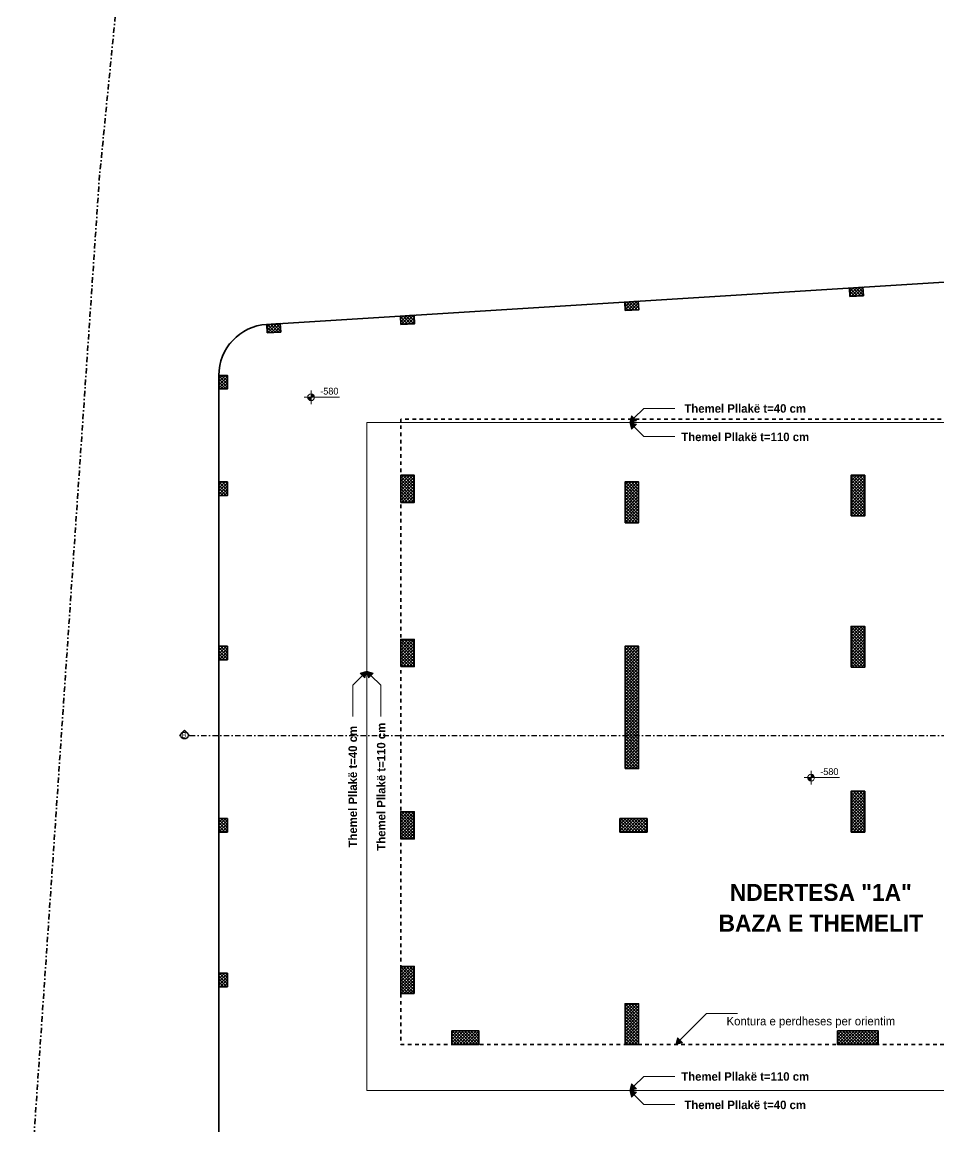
# Model space of a CAD drawing. Header units: millimetres. Extents: x 635850 to 824661, y -5878409 to -5774668.
# Drawn here: x 635850 to 662824, y -5859040 to -5826539 of the extents above; entities that cross this region are included whole.
import ezdxf

# ---------------------------------------------------------------- set-up
doc = ezdxf.new("R2010")
doc.units = ezdxf.units.MM
doc.header["$MEASUREMENT"] = 0
doc.linetypes.add('Dashed', pattern=[211.666667, 105.833333, -105.833333])
doc.linetypes.add('Dot & Dashed', pattern=[335.138881, 158.75, -88.194444, 0, -88.194437])
for name, color, linetype in [('2D Drafting - General', 7, 'Continuous'), ('A - Dimensionimi', 7, 'Continuous'), ('A - Ndertesa 1 - Vija e prejes', 7, 'Continuous'), ('A - Ndertesa 1- Pllaka meskatit 28 cm', 7, 'Continuous'), ('A - Shtyllat', 7, 'Continuous'), ('A - Shtyllat bodrum', 7, 'Continuous')]:
    doc.layers.add(name, color=color, linetype=linetype)
for name, color, linetype, lineweight in [('2D Drafting - General_Pen_No__75', 6, 'Continuous', 20), ('2D Drafting - General_Pen_No__95', 6, 'Continuous', 13), ('A - Dimensionimi_Pen_No__101', 252, 'Continuous', 13), ('A - Fleta_Pen_No__1', 7, 'Continuous', 13), ('A - Ndertesa 1- Pllaka meskatit 28 cm_Pen_No__22', 8, 'Continuous', 35), ('A - Shtyllat bodrum_Pen_No__101', 252, 'Continuous', 13), ('A - Shtyllat bodrum_Pen_No__22', 8, 'Continuous', 35), ('A - Shtyllat_Pen_No__101', 252, 'Continuous', 13), ('A - Shtyllat_Pen_No__22', 8, 'Continuous', 35), ('AA - Konturat e 10 Ndertesave_Pen_No__6', 5, 'Continuous', 35), ('Drawing & Figure_Pen_No__1', 7, 'Continuous', 13)]:
    doc.layers.add(name, color=color, linetype=linetype, lineweight=lineweight)
for name, color, linetype, lineweight, true_color in [('2D Drafting - General_Pen_No__86', 7, 'Continuous', 20, 0x5555ff), ('A - Fleta_Pen_No__115', 7, 'Continuous', 13, 0xff66ff), ('A - Fleta_Pen_No__86', 7, 'Continuous', 20, 0x5555ff), ('A - Ndertesa 1 - Vija e prejes _Pen_No__48', 7, 'Continuous', 25, 0xa80f02), ('A - Situacioni 2D_Pen_No__8', 7, 'Continuous', 35, 0xa80f02)]:
    doc.layers.add(name, color=color, linetype=linetype, lineweight=lineweight, true_color=true_color)
doc.styles.add('GENERATED_STYLE_1', font='GOTHIC.TTF')
doc.styles.add('GENERATED_STYLE_2', font='GOTHIC.TTF')
pattern_1 = [(45, (1074186.374, -5841583.354), (-45.961939, 45.961939), []), (135, (1074186.374, -5841583.354), (45.961939, 45.961939), [])]

# ---------------------------------------------------------------- blocks, each defined once
blk = doc.blocks.new('Slab_1', base_point=(641640, -5836931))
at = {"layer": 'A - Ndertesa 1- Pllaka meskatit 28 cm_Pen_No__22', "color": 8, "linetype": 'Continuous', "lineweight": 35, "flags": 128}
blk.add_lwpolyline([(641640, -5836931), (641640, -5861468), (672240, -5861468), (672240, -5833613), (643046, -5835433, 0.396093)], format="xyb", close=True, dxfattribs=at)
blk = doc.blocks.new('Column_6', base_point=(660397, -5834477))
at = {"layer": 'A - Shtyllat bodrum_Pen_No__101', "linetype": 'Continuous', "lineweight": 13}
h = blk.add_hatch(dxfattribs=at)
h.set_pattern_fill('Concrete_Block', color=252, style=0, pattern_type=2)
h.set_pattern_definition(pattern_1)
h.paths.add_polyline_path([(660205, -5834614), (660605, -5834589), (660589, -5834340), (660190, -5834365)])
at = {"layer": 'A - Shtyllat bodrum_Pen_No__22', "color": 8, "linetype": 'Continuous', "lineweight": 35, "flags": 128}
blk.add_lwpolyline([(660205, -5834614), (660605, -5834589), (660589, -5834340), (660190, -5834365)], close=True, dxfattribs=at)
blk = doc.blocks.new('Column_7', base_point=(653789, -5834889))
at = {"layer": 'A - Shtyllat bodrum_Pen_No__101', "linetype": 'Continuous', "lineweight": 13}
h = blk.add_hatch(dxfattribs=at)
h.set_pattern_fill('Concrete_Block', color=252, style=0, pattern_type=2)
h.set_pattern_definition(pattern_1)
h.paths.add_polyline_path([(653597, -5835026), (653996, -5835001), (653980, -5834752), (653581, -5834777)])
at = {"layer": 'A - Shtyllat bodrum_Pen_No__22', "color": 8, "linetype": 'Continuous', "lineweight": 35, "flags": 128}
blk.add_lwpolyline([(653597, -5835026), (653996, -5835001), (653980, -5834752), (653581, -5834777)], close=True, dxfattribs=at)
blk = doc.blocks.new('Column_8', base_point=(647190, -5835300))
at = {"layer": 'A - Shtyllat bodrum_Pen_No__101', "linetype": 'Continuous', "lineweight": 13}
h = blk.add_hatch(dxfattribs=at)
h.set_pattern_fill('Concrete_Block', color=252, style=0, pattern_type=2)
h.set_pattern_definition(pattern_1)
h.paths.add_polyline_path([(646998, -5835437), (647397, -5835412), (647382, -5835163), (646982, -5835188)])
at = {"layer": 'A - Shtyllat bodrum_Pen_No__22', "color": 8, "linetype": 'Continuous', "lineweight": 35, "flags": 128}
blk.add_lwpolyline([(646998, -5835437), (647397, -5835412), (647382, -5835163), (646982, -5835188)], close=True, dxfattribs=at)
blk = doc.blocks.new('Column_14', base_point=(641765, -5854718))
at = {"layer": 'A - Shtyllat bodrum_Pen_No__101', "linetype": 'Continuous', "lineweight": 13}
h = blk.add_hatch(dxfattribs=at)
h.set_pattern_fill('Concrete_Block', color=252, style=0, pattern_type=2)
h.set_pattern_definition(pattern_1)
h.paths.add_polyline_path([(641640, -5854518), (641640, -5854918), (641890, -5854918), (641890, -5854518)])
at = {"layer": 'A - Shtyllat bodrum_Pen_No__22', "color": 8, "linetype": 'Continuous', "lineweight": 35, "flags": 128}
blk.add_lwpolyline([(641640, -5854518), (641640, -5854918), (641890, -5854918), (641890, -5854518)], close=True, dxfattribs=at)
blk = doc.blocks.new('Column_15', base_point=(641765, -5850168))
at = {"layer": 'A - Shtyllat bodrum_Pen_No__101', "linetype": 'Continuous', "lineweight": 13}
h = blk.add_hatch(dxfattribs=at)
h.set_pattern_fill('Concrete_Block', color=252, style=0, pattern_type=2)
h.set_pattern_definition(pattern_1)
h.paths.add_polyline_path([(641640, -5849968), (641640, -5850368), (641890, -5850368), (641890, -5849968)])
at = {"layer": 'A - Shtyllat bodrum_Pen_No__22', "color": 8, "linetype": 'Continuous', "lineweight": 35, "flags": 128}
blk.add_lwpolyline([(641640, -5849968), (641640, -5850368), (641890, -5850368), (641890, -5849968)], close=True, dxfattribs=at)
blk = doc.blocks.new('Column_16', base_point=(641765, -5845098))
at = {"layer": 'A - Shtyllat bodrum_Pen_No__101', "linetype": 'Continuous', "lineweight": 13}
h = blk.add_hatch(dxfattribs=at)
h.set_pattern_fill('Concrete_Block', color=252, style=0, pattern_type=2)
h.set_pattern_definition(pattern_1)
h.paths.add_polyline_path([(641640, -5844898), (641640, -5845298), (641890, -5845298), (641890, -5844898)])
at = {"layer": 'A - Shtyllat bodrum_Pen_No__22', "color": 8, "linetype": 'Continuous', "lineweight": 35, "flags": 128}
blk.add_lwpolyline([(641640, -5844898), (641640, -5845298), (641890, -5845298), (641890, -5844898)], close=True, dxfattribs=at)
blk = doc.blocks.new('Column_17', base_point=(641765, -5840268))
at = {"layer": 'A - Shtyllat bodrum_Pen_No__101', "linetype": 'Continuous', "lineweight": 13}
h = blk.add_hatch(dxfattribs=at)
h.set_pattern_fill('Concrete_Block', color=252, style=0, pattern_type=2)
h.set_pattern_definition(pattern_1)
h.paths.add_polyline_path([(641640, -5840068), (641640, -5840468), (641890, -5840468), (641890, -5840068)])
at = {"layer": 'A - Shtyllat bodrum_Pen_No__22', "color": 8, "linetype": 'Continuous', "lineweight": 35, "flags": 128}
blk.add_lwpolyline([(641640, -5840068), (641640, -5840468), (641890, -5840468), (641890, -5840068)], close=True, dxfattribs=at)
blk = doc.blocks.new('Column_18', base_point=(641765, -5837131))
at = {"layer": 'A - Shtyllat bodrum_Pen_No__101', "linetype": 'Continuous', "lineweight": 13}
h = blk.add_hatch(dxfattribs=at)
h.set_pattern_fill('Concrete_Block', color=252, style=0, pattern_type=2)
h.set_pattern_definition(pattern_1)
h.paths.add_polyline_path([(641640, -5836931), (641640, -5837331), (641890, -5837331), (641890, -5836931)])
at = {"layer": 'A - Shtyllat bodrum_Pen_No__22', "color": 8, "linetype": 'Continuous', "lineweight": 35, "flags": 128}
blk.add_lwpolyline([(641640, -5836931), (641640, -5837331), (641890, -5837331), (641890, -5836931)], close=True, dxfattribs=at)
blk = doc.blocks.new('Column_19', base_point=(643254, -5835546))
at = {"layer": 'A - Shtyllat bodrum_Pen_No__101', "linetype": 'Continuous', "lineweight": 13}
h = blk.add_hatch(dxfattribs=at)
h.set_pattern_fill('Concrete_Block', color=252, style=0, pattern_type=2)
h.set_pattern_definition(pattern_1)
h.paths.add_polyline_path([(643062, -5835683), (643461, -5835658), (643446, -5835409), (643046, -5835433)])
at = {"layer": 'A - Shtyllat bodrum_Pen_No__22', "color": 8, "linetype": 'Continuous', "lineweight": 35, "flags": 128}
blk.add_lwpolyline([(643062, -5835683), (643461, -5835658), (643446, -5835409), (643046, -5835433)], close=True, dxfattribs=at)
blk = doc.blocks.new('Column_20', base_point=(660440, -5856415))
at = {"layer": 'A - Shtyllat_Pen_No__101', "linetype": 'Continuous', "lineweight": 13}
h = blk.add_hatch(dxfattribs=at)
h.set_pattern_fill('Concrete_Block', color=252, style=0, pattern_type=2)
h.set_pattern_definition(pattern_1)
h.paths.add_polyline_path([(659840, -5856215), (659840, -5856615), (661040, -5856615), (661040, -5856215)])
at = {"layer": 'A - Shtyllat_Pen_No__22', "color": 8, "linetype": 'Continuous', "lineweight": 35, "flags": 128}
blk.add_lwpolyline([(659840, -5856215), (659840, -5856615), (661040, -5856615), (661040, -5856215)], close=True, dxfattribs=at)
blk = doc.blocks.new('Column_21', base_point=(653790, -5840668))
at = {"layer": 'A - Shtyllat_Pen_No__101', "linetype": 'Continuous', "lineweight": 13}
h = blk.add_hatch(dxfattribs=at)
h.set_pattern_fill('Concrete_Block', color=252, style=0, pattern_type=2)
h.set_pattern_definition(pattern_1)
h.paths.add_polyline_path([(653590, -5841268), (653990, -5841268), (653990, -5840068), (653590, -5840068)])
at = {"layer": 'A - Shtyllat_Pen_No__22', "color": 8, "linetype": 'Continuous', "lineweight": 35, "flags": 128}
blk.add_lwpolyline([(653590, -5841268), (653990, -5841268), (653990, -5840068), (653590, -5840068)], close=True, dxfattribs=at)
blk = doc.blocks.new('Column_22', base_point=(660440, -5840468))
at = {"layer": 'A - Shtyllat_Pen_No__101', "linetype": 'Continuous', "lineweight": 13}
h = blk.add_hatch(dxfattribs=at)
h.set_pattern_fill('Concrete_Block', color=252, style=0, pattern_type=2)
h.set_pattern_definition(pattern_1)
h.paths.add_polyline_path([(660240, -5841068), (660640, -5841068), (660640, -5839868), (660240, -5839868)])
at = {"layer": 'A - Shtyllat_Pen_No__22', "color": 8, "linetype": 'Continuous', "lineweight": 35, "flags": 128}
blk.add_lwpolyline([(660240, -5841068), (660640, -5841068), (660640, -5839868), (660240, -5839868)], close=True, dxfattribs=at)
blk = doc.blocks.new('Column_23', base_point=(653790, -5846698))
at = {"layer": 'A - Shtyllat_Pen_No__101', "linetype": 'Continuous', "lineweight": 13}
h = blk.add_hatch(dxfattribs=at)
h.set_pattern_fill('Concrete_Block', color=252, style=0, pattern_type=2)
h.set_pattern_definition(pattern_1)
h.paths.add_polyline_path([(653590, -5848498), (653990, -5848498), (653990, -5844898), (653590, -5844898)])
at = {"layer": 'A - Shtyllat_Pen_No__22', "color": 8, "linetype": 'Continuous', "lineweight": 35, "flags": 128}
blk.add_lwpolyline([(653590, -5848498), (653990, -5848498), (653990, -5844898), (653590, -5844898)], close=True, dxfattribs=at)
blk = doc.blocks.new('Column_24', base_point=(660440, -5844918))
at = {"layer": 'A - Shtyllat_Pen_No__101', "linetype": 'Continuous', "lineweight": 13}
h = blk.add_hatch(dxfattribs=at)
h.set_pattern_fill('Concrete_Block', color=252, style=0, pattern_type=2)
h.set_pattern_definition(pattern_1)
h.paths.add_polyline_path([(660240, -5845518), (660640, -5845518), (660640, -5844318), (660240, -5844318)])
at = {"layer": 'A - Shtyllat_Pen_No__22', "color": 8, "linetype": 'Continuous', "lineweight": 35, "flags": 128}
blk.add_lwpolyline([(660240, -5845518), (660640, -5845518), (660640, -5844318), (660240, -5844318)], close=True, dxfattribs=at)
blk = doc.blocks.new('Column_27', base_point=(653840, -5850168))
at = {"layer": 'A - Shtyllat_Pen_No__101', "linetype": 'Continuous', "lineweight": 13}
h = blk.add_hatch(dxfattribs=at)
h.set_pattern_fill('Concrete_Block', color=252, style=0, pattern_type=2)
h.set_pattern_definition(pattern_1)
h.paths.add_polyline_path([(653440, -5850368), (654240, -5850368), (654240, -5849968), (653440, -5849968)])
at = {"layer": 'A - Shtyllat_Pen_No__22', "color": 8, "linetype": 'Continuous', "lineweight": 35, "flags": 128}
blk.add_lwpolyline([(653440, -5850368), (654240, -5850368), (654240, -5849968), (653440, -5849968)], close=True, dxfattribs=at)
blk = doc.blocks.new('Column_28', base_point=(660440, -5849768))
at = {"layer": 'A - Shtyllat_Pen_No__101', "linetype": 'Continuous', "lineweight": 13}
h = blk.add_hatch(dxfattribs=at)
h.set_pattern_fill('Concrete_Block', color=252, style=0, pattern_type=2)
h.set_pattern_definition(pattern_1)
h.paths.add_polyline_path([(660240, -5850368), (660640, -5850368), (660640, -5849168), (660240, -5849168)])
at = {"layer": 'A - Shtyllat_Pen_No__22', "color": 8, "linetype": 'Continuous', "lineweight": 35, "flags": 128}
blk.add_lwpolyline([(660240, -5850368), (660640, -5850368), (660640, -5849168), (660240, -5849168)], close=True, dxfattribs=at)
blk = doc.blocks.new('Column_30', base_point=(647190, -5845098))
at = {"layer": 'A - Shtyllat_Pen_No__101', "linetype": 'Continuous', "lineweight": 13}
h = blk.add_hatch(dxfattribs=at)
h.set_pattern_fill('Concrete_Block', color=252, style=0, pattern_type=2)
h.set_pattern_definition(pattern_1)
h.paths.add_polyline_path([(646990, -5845498), (647390, -5845498), (647390, -5844698), (646990, -5844698)])
at = {"layer": 'A - Shtyllat_Pen_No__22', "color": 8, "linetype": 'Continuous', "lineweight": 35, "flags": 128}
blk.add_lwpolyline([(646990, -5845498), (647390, -5845498), (647390, -5844698), (646990, -5844698)], close=True, dxfattribs=at)
blk = doc.blocks.new('Column_31', base_point=(648890, -5856415))
at = {"layer": 'A - Shtyllat_Pen_No__101', "linetype": 'Continuous', "lineweight": 13}
h = blk.add_hatch(dxfattribs=at)
h.set_pattern_fill('Concrete_Block', color=252, style=0, pattern_type=2)
h.set_pattern_definition(pattern_1)
h.paths.add_polyline_path([(648490, -5856615), (649290, -5856615), (649290, -5856215), (648490, -5856215)])
at = {"layer": 'A - Shtyllat_Pen_No__22', "color": 8, "linetype": 'Continuous', "lineweight": 35, "flags": 128}
blk.add_lwpolyline([(648490, -5856615), (649290, -5856615), (649290, -5856215), (648490, -5856215)], close=True, dxfattribs=at)
blk = doc.blocks.new('Column_32', base_point=(647190, -5854718))
at = {"layer": 'A - Shtyllat_Pen_No__101', "linetype": 'Continuous', "lineweight": 13}
h = blk.add_hatch(dxfattribs=at)
h.set_pattern_fill('Concrete_Block', color=252, style=0, pattern_type=2)
h.set_pattern_definition(pattern_1)
h.paths.add_polyline_path([(647390, -5855118), (647390, -5854318), (646990, -5854318), (646990, -5855118)])
at = {"layer": 'A - Shtyllat_Pen_No__22', "color": 8, "linetype": 'Continuous', "lineweight": 35, "flags": 128}
blk.add_lwpolyline([(647390, -5855118), (647390, -5854318), (646990, -5854318), (646990, -5855118)], close=True, dxfattribs=at)
blk = doc.blocks.new('Column_33', base_point=(647190, -5850168))
at = {"layer": 'A - Shtyllat_Pen_No__101', "linetype": 'Continuous', "lineweight": 13}
h = blk.add_hatch(dxfattribs=at)
h.set_pattern_fill('Concrete_Block', color=252, style=0, pattern_type=2)
h.set_pattern_definition(pattern_1)
h.paths.add_polyline_path([(646990, -5850568), (647390, -5850568), (647390, -5849768), (646990, -5849768)])
at = {"layer": 'A - Shtyllat_Pen_No__22', "color": 8, "linetype": 'Continuous', "lineweight": 35, "flags": 128}
blk.add_lwpolyline([(646990, -5850568), (647390, -5850568), (647390, -5849768), (646990, -5849768)], close=True, dxfattribs=at)
blk = doc.blocks.new('Column_34', base_point=(647190, -5840268))
at = {"layer": 'A - Shtyllat_Pen_No__101', "linetype": 'Continuous', "lineweight": 13}
h = blk.add_hatch(dxfattribs=at)
h.set_pattern_fill('Concrete_Block', color=252, style=0, pattern_type=2)
h.set_pattern_definition(pattern_1)
h.paths.add_polyline_path([(646990, -5840668), (647390, -5840668), (647390, -5839868), (646990, -5839868)])
at = {"layer": 'A - Shtyllat_Pen_No__22', "color": 8, "linetype": 'Continuous', "lineweight": 35, "flags": 128}
blk.add_lwpolyline([(646990, -5840668), (647390, -5840668), (647390, -5839868), (646990, -5839868)], close=True, dxfattribs=at)
blk = doc.blocks.new('Column_36', base_point=(653790, -5856015))
at = {"layer": 'A - Shtyllat_Pen_No__101', "linetype": 'Continuous', "lineweight": 13}
h = blk.add_hatch(dxfattribs=at)
h.set_pattern_fill('Concrete_Block', color=252, style=0, pattern_type=2)
h.set_pattern_definition(pattern_1)
h.paths.add_polyline_path([(653590, -5856615), (653990, -5856615), (653990, -5855415), (653590, -5855415)])
at = {"layer": 'A - Shtyllat_Pen_No__22', "color": 8, "linetype": 'Continuous', "lineweight": 35, "flags": 128}
blk.add_lwpolyline([(653590, -5856615), (653990, -5856615), (653990, -5855415), (653590, -5855415)], close=True, dxfattribs=at)
blk = doc.blocks.new('Polyline_1', base_point=(655058, -5858378))
at = {"layer": '2D Drafting - General_Pen_No__95', "linetype": 'Continuous', "lineweight": 13}
blk.add_hatch(color=6, dxfattribs=at).paths.add_polyline_path([(653729, -5857968), (653781, -5858161), (653922, -5858020)])
at = {"layer": '2D Drafting - General_Pen_No__75', "color": 6, "linetype": 'Continuous', "lineweight": 20, "flags": 128}
blk.add_lwpolyline([(655058, -5858378), (654139, -5858378), (653851, -5858090)], dxfattribs=at)
at = {"layer": '2D Drafting - General_Pen_No__95', "color": 6, "linetype": 'Continuous', "lineweight": 13}
for p, q in [((653729, -5857968), (653922, -5858020)), ((653729, -5857968), (653781, -5858161)), ((653922, -5858020), (653781, -5858161))]:
    blk.add_line(p, q, dxfattribs=at)
blk = doc.blocks.new('Polyline_2', base_point=(655058, -5857557))
at = {"layer": '2D Drafting - General_Pen_No__95', "linetype": 'Continuous', "lineweight": 13}
blk.add_hatch(color=6, dxfattribs=at).paths.add_polyline_path([(653729, -5857968), (653922, -5857916), (653781, -5857775)])
at = {"layer": '2D Drafting - General_Pen_No__75', "color": 6, "linetype": 'Continuous', "lineweight": 20, "flags": 128}
blk.add_lwpolyline([(655058, -5857557), (654139, -5857557), (653851, -5857845)], dxfattribs=at)
at = {"layer": '2D Drafting - General_Pen_No__95', "color": 6, "linetype": 'Continuous', "lineweight": 13}
for p, q in [((653729, -5857968), (653781, -5857775)), ((653729, -5857968), (653922, -5857916)), ((653781, -5857775), (653922, -5857916))]:
    blk.add_line(p, q, dxfattribs=at)
blk = doc.blocks.new('Polyline_3', base_point=(656901, -5855707))
at = {"layer": '2D Drafting - General_Pen_No__86', "linetype": 'Continuous', "lineweight": 20, "true_color": 0x5555ff}
blk.add_hatch(color=173, dxfattribs=at).paths.add_polyline_path([(655082, -5856615), (655275, -5856563), (655133, -5856422)])
at = {"layer": '2D Drafting - General_Pen_No__86', "color": 173, "linetype": 'Continuous', "lineweight": 20, "true_color": 0x5555ff}
for p, q in [((655082, -5856615), (655133, -5856422)), ((655082, -5856615), (655275, -5856563)), ((655133, -5856422), (655275, -5856563))]:
    blk.add_line(p, q, dxfattribs=at)
at = {"layer": '2D Drafting - General_Pen_No__86', "color": 173, "linetype": 'Continuous', "lineweight": 20, "true_color": 0x5555ff, "flags": 128}
blk.add_lwpolyline([(656901, -5855707), (655990, -5855707), (655204, -5856493)], dxfattribs=at)
blk = doc.blocks.new('Polyline_4', base_point=(645579, -5846965))
at = {"layer": '2D Drafting - General_Pen_No__95', "linetype": 'Continuous', "lineweight": 13}
blk.add_hatch(color=6, dxfattribs=at).paths.add_polyline_path([(645990, -5845636), (645797, -5845688), (645938, -5845829)])
at = {"layer": '2D Drafting - General_Pen_No__75', "color": 6, "linetype": 'Continuous', "lineweight": 20, "flags": 128}
blk.add_lwpolyline([(645579, -5846965), (645579, -5846047), (645867, -5845759)], dxfattribs=at)
at = {"layer": '2D Drafting - General_Pen_No__95', "color": 6, "linetype": 'Continuous', "lineweight": 13}
for p, q in [((645990, -5845636), (645797, -5845688)), ((645938, -5845829), (645797, -5845688)), ((645990, -5845636), (645938, -5845829))]:
    blk.add_line(p, q, dxfattribs=at)
blk = doc.blocks.new('Polyline_5', base_point=(646400, -5846965))
at = {"layer": '2D Drafting - General_Pen_No__95', "linetype": 'Continuous', "lineweight": 13}
blk.add_hatch(color=6, dxfattribs=at).paths.add_polyline_path([(645990, -5845636), (646042, -5845829), (646183, -5845688)])
at = {"layer": '2D Drafting - General_Pen_No__75', "color": 6, "linetype": 'Continuous', "lineweight": 20, "flags": 128}
blk.add_lwpolyline([(646400, -5846965), (646400, -5846047), (646112, -5845759)], dxfattribs=at)
at = {"layer": '2D Drafting - General_Pen_No__95', "color": 6, "linetype": 'Continuous', "lineweight": 13}
for p, q in [((645990, -5845636), (646183, -5845688)), ((645990, -5845636), (646042, -5845829)), ((646183, -5845688), (646042, -5845829))]:
    blk.add_line(p, q, dxfattribs=at)
blk = doc.blocks.new('Polyline_6', base_point=(655058, -5838727))
at = {"layer": '2D Drafting - General_Pen_No__95', "linetype": 'Continuous', "lineweight": 13}
blk.add_hatch(color=6, dxfattribs=at).paths.add_polyline_path([(653729, -5838317), (653781, -5838510), (653922, -5838368)])
at = {"layer": '2D Drafting - General_Pen_No__75', "color": 6, "linetype": 'Continuous', "lineweight": 20, "flags": 128}
blk.add_lwpolyline([(655058, -5838727), (654139, -5838727), (653851, -5838439)], dxfattribs=at)
at = {"layer": '2D Drafting - General_Pen_No__95', "color": 6, "linetype": 'Continuous', "lineweight": 13}
for p, q in [((653729, -5838317), (653922, -5838368)), ((653729, -5838317), (653781, -5838510)), ((653922, -5838368), (653781, -5838510))]:
    blk.add_line(p, q, dxfattribs=at)
blk = doc.blocks.new('Polyline_7', base_point=(655058, -5837906))
at = {"layer": '2D Drafting - General_Pen_No__95', "linetype": 'Continuous', "lineweight": 13}
blk.add_hatch(color=6, dxfattribs=at).paths.add_polyline_path([(653729, -5838317), (653922, -5838265), (653781, -5838123)])
at = {"layer": '2D Drafting - General_Pen_No__75', "color": 6, "linetype": 'Continuous', "lineweight": 20, "flags": 128}
blk.add_lwpolyline([(655058, -5837906), (654139, -5837906), (653851, -5838194)], dxfattribs=at)
at = {"layer": '2D Drafting - General_Pen_No__95', "color": 6, "linetype": 'Continuous', "lineweight": 13}
for p, q in [((653729, -5838317), (653781, -5838123)), ((653729, -5838317), (653922, -5838265)), ((653781, -5838123), (653922, -5838265))]:
    blk.add_line(p, q, dxfattribs=at)
blk = doc.blocks.new('Dimension_1', base_point=(659063, -5848766))
at = {"layer": 'A - Dimensionimi_Pen_No__101', "linetype": 'Continuous', "lineweight": 13}
for points in [[(659063, -5848766), (658963, -5848766), (658971, -5848804), (658993, -5848836), (659025, -5848858), (659063, -5848866)], [(659063, -5848766), (659163, -5848766), (659156, -5848727), (659134, -5848695), (659102, -5848673), (659063, -5848666)]]:
    blk.add_hatch(color=252, dxfattribs=at).paths.add_polyline_path(points)
at = {"layer": 'A - Dimensionimi_Pen_No__101', "color": 252, "linetype": 'Continuous', "lineweight": 13}
for p, q in [((658863, -5848766), (659263, -5848766)), ((659063, -5848966), (659063, -5848566)), ((659263, -5848766), (659895, -5848766))]:
    blk.add_line(p, q, dxfattribs=at)
blk.add_circle((659063, -5848766), 100, dxfattribs=at)
at = {"layer": 'A - Dimensionimi_Pen_No__101', "color": 252, "lineweight": 13, "insert": (659332, -5848691), "char_height": 200, "attachment_point": 7, "style": 'GENERATED_STYLE_1'}
blk.add_mtext('\\A1;{\\pql;\\fCentury Gothic|b0|i0|c0|p34;-580}', dxfattribs=at)
blk = doc.blocks.new('Dimension_2', base_point=(644353, -5837574))
at = {"layer": 'A - Dimensionimi_Pen_No__101', "linetype": 'Continuous', "lineweight": 13}
for points in [[(644353, -5837574), (644253, -5837574), (644260, -5837612), (644282, -5837644), (644315, -5837666), (644353, -5837674)], [(644353, -5837574), (644453, -5837574), (644445, -5837535), (644424, -5837503), (644391, -5837481), (644353, -5837474)]]:
    blk.add_hatch(color=252, dxfattribs=at).paths.add_polyline_path(points)
at = {"layer": 'A - Dimensionimi_Pen_No__101', "color": 252, "linetype": 'Continuous', "lineweight": 13}
for p, q in [((644353, -5837774), (644353, -5837374)), ((644153, -5837574), (644553, -5837574)), ((644553, -5837574), (645185, -5837574))]:
    blk.add_line(p, q, dxfattribs=at)
blk.add_circle((644353, -5837574), 100, dxfattribs=at)
at = {"layer": 'A - Dimensionimi_Pen_No__101', "color": 252, "lineweight": 13, "insert": (644622, -5837499), "char_height": 200, "attachment_point": 7, "style": 'GENERATED_STYLE_1'}
blk.add_mtext('\\A1;{\\pql;\\fCentury Gothic|b0|i0|c0|p34;-580}', dxfattribs=at)
blk = doc.blocks.new('Cutting Plane_2', base_point=(640629, -5847521))
at = {"layer": 'A - Ndertesa 1 - Vija e prejes _Pen_No__48', "color": 14, "linetype": 'Continuous', "lineweight": 25, "true_color": 0xa80f02}
for p, q in [((640629, -5847371), (640479, -5847521)), ((640479, -5847521), (640522, -5847521)), ((640779, -5847521), (640629, -5847371)), ((640735, -5847521), (640779, -5847521)), ((676920, -5847521), (677070, -5847371)), ((676964, -5847521), (676920, -5847521)), ((677070, -5847371), (677220, -5847521)), ((677220, -5847521), (677176, -5847521))]:
    blk.add_line(p, q, dxfattribs=at)
at = {"layer": 'A - Ndertesa 1 - Vija e prejes _Pen_No__48', "color": 14, "linetype": 'Dot & Dashed', "lineweight": 25, "true_color": 0xa80f02}
blk.add_line((640779, -5847521), (676920, -5847521), dxfattribs=at)
at = {"layer": 'A - Ndertesa 1 - Vija e prejes _Pen_No__48', "color": 14, "linetype": 'Continuous', "lineweight": 25, "true_color": 0xa80f02}
for centre in [(640629, -5847521), (677070, -5847521)]:
    blk.add_circle(centre, 106, dxfattribs=at)
at = {"layer": 'A - Ndertesa 1 - Vija e prejes _Pen_No__48', "color": 14, "lineweight": 25, "true_color": 0xa80f02, "char_height": 150, "style": 'GENERATED_STYLE_1'}
for s, insert, attachment_point in [('\\A1;{\\pqr;\\pt0;\\fCentury Gothic|b0|i0|c0|p34;B}', (640689, -5847587), 9), ('\\A1;{\\pql;\\pt0;\\fCentury Gothic|b0|i0|c0|p34;B}', (677009, -5847587), 7)]:
    blk.add_mtext(s, dxfattribs=dict(at, insert=insert, attachment_point=attachment_point))

msp = doc.modelspace()

# ---------------------------------------------------------------- linework, layer by layer
at = {"layer": '2D Drafting - General_Pen_No__75', "color": 6, "linetype": 'Continuous', "lineweight": 20, "flags": 128}
msp.add_lwpolyline([(672239.8, -5857967.8), (645989.8, -5857967.8), (645989.8, -5838316.5), (672239.8, -5838316.5)], dxfattribs=at)
at = {"layer": 'A - Situacioni 2D_Pen_No__8', "color": 14, "linetype": 'Dot & Dashed', "lineweight": 35, "true_color": 0xa80f02, "flags": 128}
msp.add_lwpolyline([(733761.3, -5782580), (734384.5, -5782511.6), (739483.2, -5781910.3), (747197.4, -5781000), (784230.8, -5776632.3), (793698.8, -5776099.1), (819130, -5774668.2), (819631.1, -5776866.2), (819788.1, -5808768.6), (819746.4, -5820701.6), (819743.1, -5821766.1), (820301.5, -5825616.4), (821512.9, -5834119.4), (824288.1, -5853609.9), (824291, -5858767), (824299.3, -5867013.6), (824597.3, -5875197.7), (824661.3, -5876965.6), (784564.9, -5878321), (781955.6, -5878409.2), (781730.2, -5866302.9), (775348.1, -5866126), (752901.9, -5864556.1), (751179, -5864553.9), (727260.7, -5864453.7), (725402.9, -5864686.4), (718860.6, -5865507.5), (710389, -5865868.7), (686520.5, -5865695.5), (678720.9, -5864781.6), (675513.9, -5865184.2), (661350.7, -5864944.6), (635849.7, -5864460.6), (638063.7, -5831999.5), (638105, -5831384.7), (638101.8, -5831365), (638115.5, -5831200.6), (639884.7, -5813259.3), (641769, -5794156.2), (641993.7, -5791687.6), (680547, -5788218.5), (691950.8, -5787192.6), (699894.6, -5786316.7)], close=True, dxfattribs=at)
at = {"layer": 'AA - Konturat e 10 Ndertesave_Pen_No__6', "color": 5, "linetype": 'Dashed', "lineweight": 35, "flags": 128}
msp.add_lwpolyline([(646989.8, -5856615.2), (663589.8, -5856615.2), (663589.8, -5857316.5), (672239.8, -5857316.5), (672239.8, -5838217.8), (646989.8, -5838217.8)], close=True, dxfattribs=at)
at = {"layer": 'Drawing & Figure_Pen_No__1', "color": 7, "linetype": 'Continuous', "lineweight": 13, "flags": 128}
msp.add_lwpolyline([(641639.8, -5836930.5), (641639.8, -5861467.8), (672239.8, -5861467.8), (672239.8, -5833613.4), (643046.5, -5835433.4, 0.3960927)], format="xyb", close=True, dxfattribs=at)

# ---------------------------------------------------------------- block references
at = {"layer": '2D Drafting - General', "color": 6, "linetype": 'Continuous', "lineweight": 20}
for name, p in [('Polyline_7', (655058, -5837906)), ('Polyline_6', (655058, -5838727.1)), ('Polyline_4', (645579.3, -5846965.1)), ('Polyline_5', (646400.4, -5846965.1)), ('Polyline_2', (655058, -5857557.3)), ('Polyline_1', (655058, -5858378.4))]:
    msp.add_blockref(name, p, dxfattribs=at)
at = {"layer": '2D Drafting - General', "color": 173, "linetype": 'Continuous', "lineweight": 20, "true_color": 0x5555ff}
msp.add_blockref('Polyline_3', (656901.3, -5855706.7), dxfattribs=at)
at = {"layer": 'A - Dimensionimi', "color": 252, "linetype": 'Continuous', "lineweight": 13}
for name, p in [('Dimension_2', (644352.8, -5837573.6)), ('Dimension_1', (659063.3, -5848765.7))]:
    msp.add_blockref(name, p, dxfattribs=at)
at = {"layer": 'A - Ndertesa 1 - Vija e prejes', "color": 14, "lineweight": 25, "true_color": 0xa80f02}
msp.add_blockref('Cutting Plane_2', (640628.5, -5847521), dxfattribs=at)
at = {"layer": 'A - Ndertesa 1- Pllaka meskatit 28 cm', "color": 8, "linetype": 'Continuous', "lineweight": 35}
msp.add_blockref('Slab_1', (641639.8, -5836930.5), dxfattribs=at)
at = {"layer": 'A - Shtyllat', "color": 8, "lineweight": 35}
for name, p in [('Column_34', (647189.8, -5840267.8)), ('Column_21', (653789.8, -5840667.8)), ('Column_22', (660439.8, -5840467.8)), ('Column_24', (660439.8, -5844917.8)), ('Column_30', (647189.8, -5845097.8)), ('Column_23', (653789.8, -5846697.6)), ('Column_28', (660439.8, -5849767.8)), ('Column_33', (647189.8, -5850167.8)), ('Column_27', (653839.8, -5850167.8)), ('Column_32', (647189.8, -5854717.8)), ('Column_36', (653789.8, -5856015.2)), ('Column_31', (648889.8, -5856415.2)), ('Column_20', (660439.8, -5856415.2))]:
    msp.add_blockref(name, p, dxfattribs=at)
at = {"layer": 'A - Shtyllat bodrum', "color": 8, "lineweight": 35}
for name, p in [('Column_6', (660397.2, -5834477)), ('Column_7', (653788.5, -5834889)), ('Column_8', (647189.8, -5835299.9)), ('Column_19', (643253.9, -5835545.8)), ('Column_18', (641764.8, -5837130.5)), ('Column_17', (641764.8, -5840267.8)), ('Column_16', (641764.8, -5845097.8)), ('Column_15', (641764.8, -5850167.8)), ('Column_14', (641764.8, -5854717.8))]:
    msp.add_blockref(name, p, dxfattribs=at)

# ---------------------------------------------------------------- texts
at = {"layer": 'A - Fleta_Pen_No__1', "color": 7, "linetype": 'Continuous', "lineweight": 13, "insert": (659350.5, -5853295), "char_height": 500, "attachment_point": 8, "line_spacing_factor": 1.086076, "style": 'GENERATED_STYLE_2'}
msp.add_mtext('\\A1;{\\pqc;\\fCentury Gothic|b1|i0|c0|p34;NDERTESA "1A"\\P\\pqc;\\fCentury Gothic|b1|i0|c0|p34;BAZA E THEMELIT}', dxfattribs=at)
at = {"layer": 'A - Fleta_Pen_No__115', "color": 211, "linetype": 'Continuous', "lineweight": 13, "true_color": 0xff66ff, "char_height": 250, "attachment_point": 8, "style": 'GENERATED_STYLE_2'}
for s, insert in [('\\A1;{\\pqc;\\fCentury Gothic|b1|i0|c0|p34;Themel Pllakë t=\\fCentury Gothic|b1|i0|c0|p34;40\\fCentury Gothic|b1|i0|c0|p34; cm }', (657124.6, -5838033.6)), ('\\A1;{\\pqc;\\fCentury Gothic|b1|i0|c0|p34;Themel Pllakë t=\\fCentury Gothic|b1|i0|c0|p34;11\\fCentury Gothic|b1|i0|c0|p34;0 cm }', (657124.6, -5838869.5)), ('\\A1;{\\pqc;\\fCentury Gothic|b1|i0|c0|p34;Themel Pllakë t=\\fCentury Gothic|b1|i0|c0|p34;11\\fCentury Gothic|b1|i0|c0|p34;0 cm }', (657124.6, -5857684.9)), ('\\A1;{\\pqc;\\fCentury Gothic|b1|i0|c0|p34;Themel Pllakë t=\\fCentury Gothic|b1|i0|c0|p34;40\\fCentury Gothic|b1|i0|c0|p34; cm }', (657124.6, -5858520.8))]:
    msp.add_mtext(s, dxfattribs=dict(at, insert=insert))
at = {"layer": 'A - Fleta_Pen_No__115', "color": 211, "linetype": 'Continuous', "lineweight": 13, "true_color": 0xff66ff, "char_height": 250, "attachment_point": 8, "rotation": 90, "style": 'GENERATED_STYLE_2'}
for s, insert in [('\\A1;{\\pqc;\\fCentury Gothic|b1|i0|c0|p34;Themel Pllakë t=\\fCentury Gothic|b1|i0|c0|p34;11\\fCentury Gothic|b1|i0|c0|p34;0 cm }', (646542.8, -5849031.7)), ('\\A1;{\\pqc;\\fCentury Gothic|b1|i0|c0|p34;Themel Pllakë t=\\fCentury Gothic|b1|i0|c0|p34;40\\fCentury Gothic|b1|i0|c0|p34; cm }', (645706.9, -5849031.7))]:
    msp.add_mtext(s, dxfattribs=dict(at, insert=insert))
at = {"layer": 'A - Fleta_Pen_No__86', "color": 173, "linetype": 'Continuous', "lineweight": 20, "true_color": 0x5555ff, "insert": (659057.1, -5856127.6), "char_height": 250, "width": 5155.041, "attachment_point": 8, "line_spacing_factor": 1.05795, "style": 'GENERATED_STYLE_1'}
msp.add_mtext('\\A1;{\\pqc;\\fCentury Gothic|b0|i0|c0|p34;Kontura e perdheses per orientim}', dxfattribs=at)

doc.saveas('drawing.dxf')
